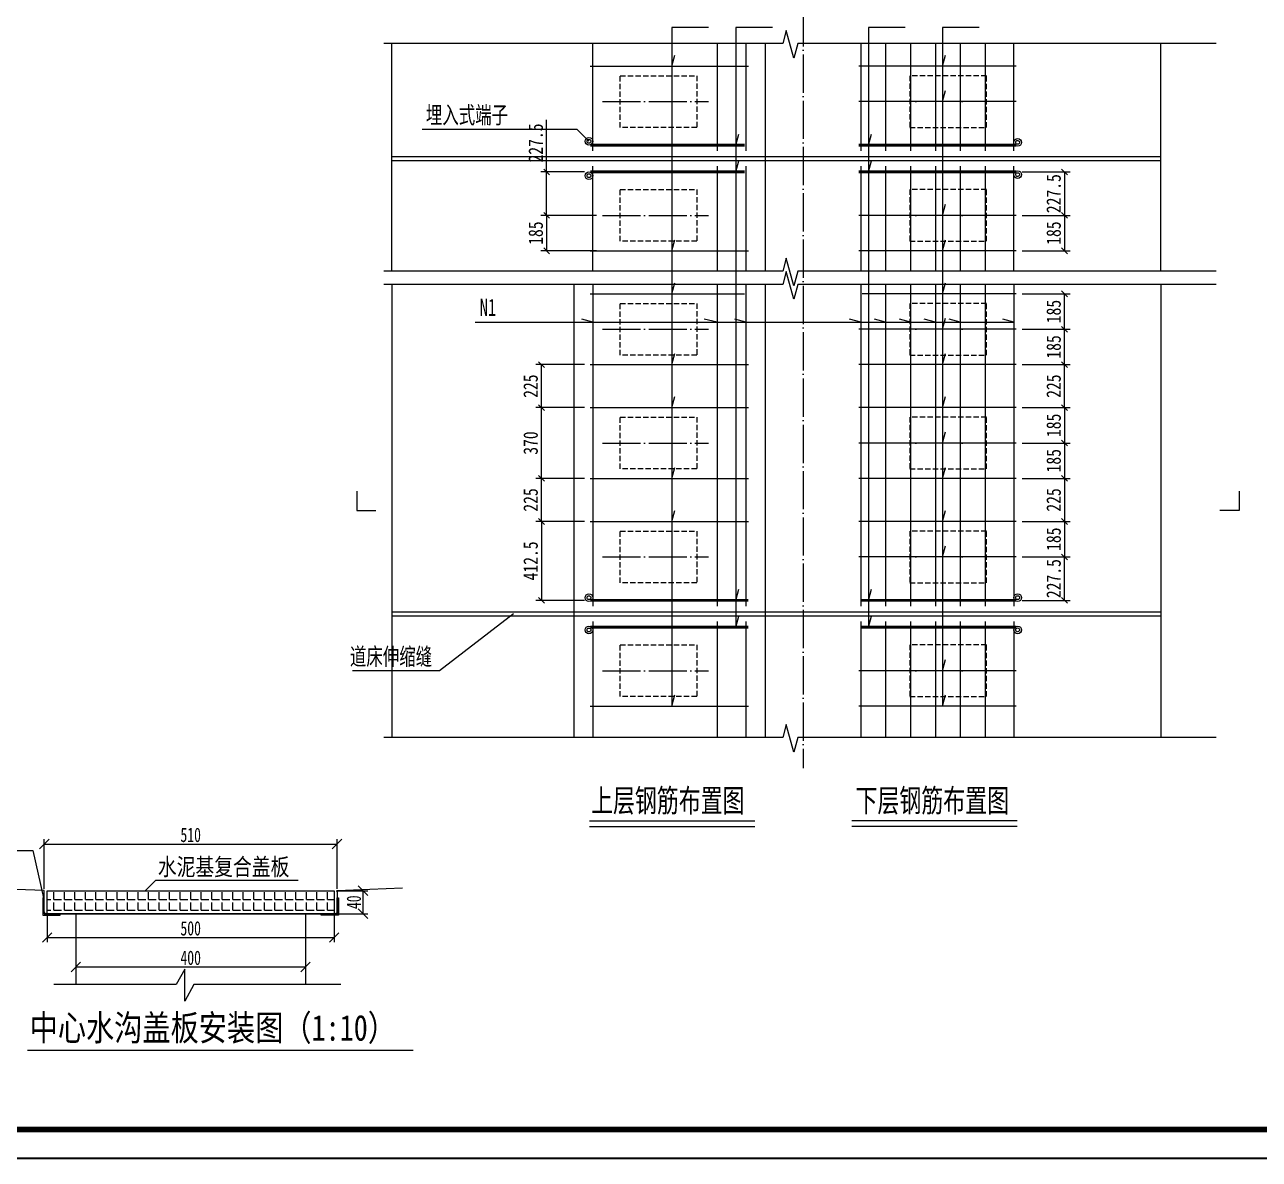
# Model space of a CAD drawing. Header units: inches. Extents: x -74742 to 562475, y -20348 to -3846.
# Drawn here: x 548431 to 554882, y -20348 to -14417 of the extents above; entities that cross this region are included whole.
import ezdxf
from ezdxf.enums import TextEntityAlignment as Align

# ---------------------------------------------------------------- set-up
doc = ezdxf.new("R2010")
doc.units = ezdxf.units.IN
doc.header["$MEASUREMENT"] = 0
doc.header["$PDSIZE"] = -1
for name, pattern in [('CONTINOUS', [2.5, 1.25, 0.25, 0.25, 0.25, 0.25, 0.25]), ('DASHED', [0.5, 0.35, -0.15]), ('DOTE', [2.42, 2, -0.2, 0.02, -0.2])]:
    doc.linetypes.add(name, pattern=pattern)
doc.layers.get('DEFPOINTS').update_dxf_attribs({"color": 250})
for name, color, linetype in [('DOT', 6, 'DOTE'), ('GesoftDrawFrameFrameBlockLayer', 7, 'Continuous'), ('GesoftDrawFrameInLineLayer', 85, 'Continuous'), ('GesoftDrawFrameOutLineLayer', 180, 'Continuous'), ('GesoftDrawFrameTitleLayer', 7, 'Continuous'), ('Main', 4, 'Continuous'), ('S', 2, 'Continuous'), ('尺寸标注', 7, 'Continuous'), ('标注', 3, 'Continuous'), ('粗实线', 4, 'Continuous'), ('钢筋', 4, 'CONTINOUS')]:
    doc.layers.add(name, color=color, linetype=linetype)
doc.styles.add('HZ', font='SimSun.ttf', dxfattribs={"width": 0.7})
doc.styles.add('HZTXT', font='SimSun.ttf', dxfattribs={"width": 0.8})
doc.styles.add('宋体', font='SimSun.ttf', dxfattribs={"width": 0.8})
doc.styles.add('宋体样式', font='SimSun.ttf', dxfattribs={"width": 0.8})
doc.styles.add('条形码', font='BC_C39.FBC', dxfattribs={"height": 11})
doc.dimstyles.new('1比30', dxfattribs={"dimscale": 30, "dimtxt": 2.5, "dimasz": 1, "dimexe": 1, "dimexo": 1, "dimtad": 3, "dimdec": 0, "dimzin": 0, "dimdsep": 46, "dimtxsty": '宋体', "dimblk": 'OBLIQUE', "dimcen": 0.09, "dimadec": 0, "dimazin": 0, "dimtfac": 1, "dimtdec": 0, "dimtofl": 0, "dimtmove": 0, "dimatfit": 3, "dimfxl": 0, "dimtolj": 1, "dimtzin": 0, "dimarcsym": 0})
doc.dimstyles.new('尺寸标注', dxfattribs={"dimtxt": 75, "dimasz": 50, "dimexe": 25, "dimexo": 10, "dimgap": 10, "dimtad": 1, "dimdec": 0, "dimzin": 0, "dimdsep": 46, "dimtxsty": 'HZ', "dimblk": 'OBLIQUE', "dimcen": 0.09, "dimclrt": 7, "dimazin": 2, "dimtfac": 1, "dimtdec": 0, "dimtix": 1, "dimtmove": 1, "dimatfit": 3, "dimfxl": 0, "dimtolj": 1, "dimtzin": 0, "dimarcsym": 0})

# ---------------------------------------------------------------- blocks, each defined once
blk = doc.blocks.new('A$C414E03F8')
at = {"layer": 'S'}
for p, q in [((0, 50), (0, 47.4)), ((50, 50), (0, 50)), ((1.3, 46), (40.5, 46)), ((46, 40.5), (46, 1.3)), ((50, 0), (50, 50)), ((50, 50), (50, 50)), ((47.4, 0), (50, 0))]:
    blk.add_line(p, q, dxfattribs=at)
for centre, radius, start, end in [((1.3, 47.4), 1.32, 180, 270), ((40.5, 40.5), 5.56, 0, 90), ((47.4, 1.3), 1.32, 180, 270)]:
    blk.add_arc(centre, radius, start, end, dxfattribs=at)
blk = doc.blocks.new('_OBLIQUE')
at = {"color": 0, "linetype": 'ByBlock'}
blk.add_line((-0.5, -0.5), (0.5, 0.5), dxfattribs=at)
blk = doc.blocks.new('*D5')
at = {"layer": 'DEFPOINTS', "color": 0, "transparency": 16777216}
for p in [(550063.3, -18700.2), (548533.3, -18944.4), (550063.3, -18944.4)]:
    blk.add_point(p, dxfattribs=at)
at = {"layer": '尺寸标注', "color": 0, "lineweight": -2, "transparency": 16777216}
for p, q in [((548533.3, -18934.4), (548533.3, -18675.2)), ((548533.3, -18700.2), (550063.3, -18700.2)), ((550063.3, -18934.4), (550063.3, -18675.2))]:
    blk.add_line(p, q, dxfattribs=at)
at = {"layer": '尺寸标注', "color": 0, "lineweight": -2, "transparency": 16777216, "xscale": 50, "yscale": 50, "zscale": 50, "rotation": 180}
blk.add_blockref('_OBLIQUE', (548533.3, -18700.2), dxfattribs=at)
at = {"layer": '尺寸标注', "color": 0, "lineweight": -2, "transparency": 16777216, "xscale": 50, "yscale": 50, "zscale": 50}
blk.add_blockref('_OBLIQUE', (550063.3, -18700.2), dxfattribs=at)
at = {"layer": '尺寸标注', "color": 7, "transparency": 16777216, "insert": (549298.3, -18652.7), "char_height": 75, "attachment_point": 5, "style": 'HZ'}
blk.add_mtext('\\A1;510', dxfattribs=at)
blk = doc.blocks.new('*D17')
at = {"layer": 'DEFPOINTS', "color": 0, "transparency": 16777216}
for p in [(550048.3, -18944.4), (550048.3, -19064.4), (550198.5, -19064.4)]:
    blk.add_point(p, dxfattribs=at)
at = {"layer": '尺寸标注', "color": 0, "lineweight": -2, "transparency": 16777216}
for p, q in [((550058.3, -18944.4), (550223.5, -18944.4)), ((550198.5, -18944.4), (550198.5, -19064.4)), ((550058.3, -19064.4), (550223.5, -19064.4))]:
    blk.add_line(p, q, dxfattribs=at)
at = {"layer": '尺寸标注', "color": 0, "lineweight": -2, "transparency": 16777216, "xscale": 50, "yscale": 50, "zscale": 50}
for p, rotation in [((550198.5, -18944.4), 90), ((550198.5, -19064.4), 270)]:
    blk.add_blockref('_OBLIQUE', p, dxfattribs=dict(at, rotation=rotation))
at = {"layer": '尺寸标注', "color": 7, "transparency": 16777216, "insert": (550151, -19004.4), "char_height": 75, "attachment_point": 5, "rotation": 90, "style": 'HZ'}
blk.add_mtext('\\A1;40', dxfattribs=at)
blk = doc.blocks.new('*D18')
at = {"layer": 'DEFPOINTS', "color": 0, "transparency": 16777216}
for p in [(548698.3, -19064.4), (549898.3, -19064.4), (549898.3, -19342.7)]:
    blk.add_point(p, dxfattribs=at)
at = {"layer": '尺寸标注', "color": 0, "lineweight": -2, "transparency": 16777216}
for p, q in [((548698.3, -19074.4), (548698.3, -19367.7)), ((549898.3, -19074.4), (549898.3, -19367.7)), ((548698.3, -19342.7), (549898.3, -19342.7))]:
    blk.add_line(p, q, dxfattribs=at)
at = {"layer": '尺寸标注', "color": 0, "lineweight": -2, "transparency": 16777216, "xscale": 50, "yscale": 50, "zscale": 50, "rotation": 180}
blk.add_blockref('_OBLIQUE', (548698.3, -19342.7), dxfattribs=at)
at = {"layer": '尺寸标注', "color": 0, "lineweight": -2, "transparency": 16777216, "xscale": 50, "yscale": 50, "zscale": 50}
blk.add_blockref('_OBLIQUE', (549898.3, -19342.7), dxfattribs=at)
at = {"layer": '尺寸标注', "color": 7, "transparency": 16777216, "insert": (549298.3, -19295.2), "char_height": 75, "attachment_point": 5, "style": 'HZ'}
blk.add_mtext('\\A1;400', dxfattribs=at)
blk = doc.blocks.new('*D6')
at = {"layer": 'DEFPOINTS', "color": 0, "transparency": 16777216}
for p in [(548548.3, -19064.4), (550048.3, -19064.4), (550048.3, -19188.6)]:
    blk.add_point(p, dxfattribs=at)
at = {"layer": '尺寸标注', "color": 0, "lineweight": -2, "transparency": 16777216}
for p, q in [((548548.3, -19074.4), (548548.3, -19213.6)), ((550048.3, -19074.4), (550048.3, -19213.6)), ((548548.3, -19188.6), (550048.3, -19188.6))]:
    blk.add_line(p, q, dxfattribs=at)
at = {"layer": '尺寸标注', "color": 0, "lineweight": -2, "transparency": 16777216, "xscale": 50, "yscale": 50, "zscale": 50, "rotation": 180}
blk.add_blockref('_OBLIQUE', (548548.3, -19188.6), dxfattribs=at)
at = {"layer": '尺寸标注', "color": 0, "lineweight": -2, "transparency": 16777216, "xscale": 50, "yscale": 50, "zscale": 50}
blk.add_blockref('_OBLIQUE', (550048.3, -19188.6), dxfattribs=at)
at = {"layer": '尺寸标注', "color": 7, "transparency": 16777216, "insert": (549298.3, -19141.1), "char_height": 75, "attachment_point": 5, "style": 'HZ'}
blk.add_mtext('\\A1;500', dxfattribs=at)
blk = doc.blocks.new('*D115')
at = {"layer": 'DEFPOINTS', "color": 0, "transparency": 16777216}
for p in [(551131.3, -16788.9), (551386.6, -16788.9), (551386.6, -17013.9)]:
    blk.add_point(p, dxfattribs=at)
at = {"layer": '标注', "color": 0, "lineweight": -2, "transparency": 16777216}
for p, q in [((551356.6, -16788.9), (551101.3, -16788.9)), ((551131.3, -17013.9), (551131.3, -16788.9)), ((551356.6, -17013.9), (551101.3, -17013.9))]:
    blk.add_line(p, q, dxfattribs=at)
at = {"layer": '标注', "color": 0, "lineweight": -2, "transparency": 16777216, "xscale": 30, "yscale": 30, "zscale": 30}
for p, rotation in [((551131.3, -16788.9), 90), ((551131.3, -17013.9), 270)]:
    blk.add_blockref('_OBLIQUE', p, dxfattribs=dict(at, rotation=rotation))
at = {"layer": '标注', "color": 0, "transparency": 16777216, "insert": (551075, -16901.4), "char_height": 75, "attachment_point": 5, "rotation": 90, "style": '宋体'}
blk.add_mtext('\\A1;225', dxfattribs=at)
blk = doc.blocks.new('*D116')
at = {"layer": 'DEFPOINTS', "color": 0, "transparency": 16777216}
for p in [(551131.3, -16418.9), (551386.6, -16418.9), (551386.6, -16788.9)]:
    blk.add_point(p, dxfattribs=at)
at = {"layer": '标注', "color": 0, "lineweight": -2, "transparency": 16777216}
for p, q in [((551356.6, -16418.9), (551101.3, -16418.9)), ((551131.3, -16788.9), (551131.3, -16418.9)), ((551356.6, -16788.9), (551101.3, -16788.9))]:
    blk.add_line(p, q, dxfattribs=at)
at = {"layer": '标注', "color": 0, "lineweight": -2, "transparency": 16777216, "xscale": 30, "yscale": 30, "zscale": 30}
for p, rotation in [((551131.3, -16418.9), 90), ((551131.3, -16788.9), 270)]:
    blk.add_blockref('_OBLIQUE', p, dxfattribs=dict(at, rotation=rotation))
at = {"layer": '标注', "color": 0, "transparency": 16777216, "insert": (551075, -16603.9), "char_height": 75, "attachment_point": 5, "rotation": 90, "style": '宋体'}
blk.add_mtext('\\A1;370', dxfattribs=at)
blk = doc.blocks.new('*D117')
at = {"layer": 'DEFPOINTS', "color": 0, "transparency": 16777216}
for p in [(551131.3, -16193.9), (551386.6, -16193.9), (551386.6, -16418.9)]:
    blk.add_point(p, dxfattribs=at)
at = {"layer": '标注', "color": 0, "lineweight": -2, "transparency": 16777216}
for p, q in [((551356.6, -16193.9), (551101.3, -16193.9)), ((551131.3, -16418.9), (551131.3, -16193.9)), ((551356.6, -16418.9), (551101.3, -16418.9))]:
    blk.add_line(p, q, dxfattribs=at)
at = {"layer": '标注', "color": 0, "lineweight": -2, "transparency": 16777216, "xscale": 30, "yscale": 30, "zscale": 30}
for p, rotation in [((551131.3, -16193.9), 90), ((551131.3, -16418.9), 270)]:
    blk.add_blockref('_OBLIQUE', p, dxfattribs=dict(at, rotation=rotation))
at = {"layer": '标注', "color": 0, "transparency": 16777216, "insert": (551075, -16306.4), "char_height": 75, "attachment_point": 5, "rotation": 90, "style": '宋体'}
blk.add_mtext('\\A1;225', dxfattribs=at)
blk = doc.blocks.new('*D103')
at = {"layer": 'DEFPOINTS', "color": 0, "transparency": 16777216}
for p in [(551158, -15186.4), (551386.7, -15186.4), (551449.6, -15413.9)]:
    blk.add_point(p, dxfattribs=at)
at = {"layer": '标注', "color": 0, "lineweight": -2, "transparency": 16777216}
for p, q in [((551158, -15186.4), (551158, -14914.1)), ((551356.7, -15186.4), (551128, -15186.4)), ((551158, -15413.9), (551158, -15186.4)), ((551419.6, -15413.9), (551128, -15413.9))]:
    blk.add_line(p, q, dxfattribs=at)
at = {"layer": '标注', "color": 0, "lineweight": -2, "transparency": 16777216, "xscale": 30, "yscale": 30, "zscale": 30}
for p, rotation in [((551158, -15186.4), 90), ((551158, -15413.9), 270)]:
    blk.add_blockref('_OBLIQUE', p, dxfattribs=dict(at, rotation=rotation))
at = {"layer": '标注', "color": 0, "transparency": 16777216, "insert": (551101.7, -15035.2), "char_height": 75, "attachment_point": 5, "rotation": 90, "style": '宋体'}
blk.add_mtext('\\A1;227.5', dxfattribs=at)
blk = doc.blocks.new('*D118')
at = {"layer": 'DEFPOINTS', "color": 0, "transparency": 16777216}
for p in [(551386.6, -17013.9), (551131.3, -17426.4), (551386.7, -17426.4)]:
    blk.add_point(p, dxfattribs=at)
at = {"layer": '标注', "color": 0, "lineweight": -2, "transparency": 16777216}
for p, q in [((551356.6, -17013.9), (551101.3, -17013.9)), ((551131.3, -17013.9), (551131.3, -17426.4)), ((551356.7, -17426.4), (551101.3, -17426.4))]:
    blk.add_line(p, q, dxfattribs=at)
at = {"layer": '标注', "color": 0, "lineweight": -2, "transparency": 16777216, "xscale": 30, "yscale": 30, "zscale": 30}
for p, rotation in [((551131.3, -17013.9), 90), ((551131.3, -17426.4), 270)]:
    blk.add_blockref('_OBLIQUE', p, dxfattribs=dict(at, rotation=rotation))
at = {"layer": '标注', "color": 0, "transparency": 16777216, "insert": (551075, -17220.1), "char_height": 75, "attachment_point": 5, "rotation": 90, "style": '宋体'}
blk.add_mtext('\\A1;412.5', dxfattribs=at)
blk = doc.blocks.new('*D104')
at = {"layer": 'DEFPOINTS', "color": 0, "transparency": 16777216}
for p in [(551449.6, -15413.9), (551158, -15598.9), (551449.6, -15598.9)]:
    blk.add_point(p, dxfattribs=at)
at = {"layer": '标注', "color": 0, "lineweight": -2, "transparency": 16777216}
for p, q in [((551419.6, -15413.9), (551128, -15413.9)), ((551158, -15413.9), (551158, -15598.9)), ((551419.6, -15598.9), (551128, -15598.9))]:
    blk.add_line(p, q, dxfattribs=at)
at = {"layer": '标注', "color": 0, "lineweight": -2, "transparency": 16777216, "xscale": 30, "yscale": 30, "zscale": 30}
for p, rotation in [((551158, -15413.9), 90), ((551158, -15598.9), 270)]:
    blk.add_blockref('_OBLIQUE', p, dxfattribs=dict(at, rotation=rotation))
at = {"layer": '标注', "color": 0, "transparency": 16777216, "insert": (551101.7, -15506.4), "char_height": 75, "attachment_point": 5, "rotation": 90, "style": '宋体'}
blk.add_mtext('\\A1;185', dxfattribs=at)
blk = doc.blocks.new('*D105')
at = {"layer": 'DEFPOINTS', "color": 0, "transparency": 16777216}
for p in [(553612.5, -15186.4), (553612.5, -15413.9), (553864.4, -15413.9)]:
    blk.add_point(p, dxfattribs=at)
at = {"layer": '标注', "color": 0, "lineweight": -2, "transparency": 16777216}
for p, q in [((553642.5, -15186.4), (553894.4, -15186.4)), ((553864.4, -15186.4), (553864.4, -15413.9)), ((553642.5, -15413.9), (553894.4, -15413.9))]:
    blk.add_line(p, q, dxfattribs=at)
at = {"layer": '标注', "color": 0, "lineweight": -2, "transparency": 16777216, "xscale": 30, "yscale": 30, "zscale": 30}
for p, rotation in [((553864.4, -15186.4), 90), ((553864.4, -15413.9), 270)]:
    blk.add_blockref('_OBLIQUE', p, dxfattribs=dict(at, rotation=rotation))
at = {"layer": '标注', "color": 0, "transparency": 16777216, "insert": (553808.1, -15300.1), "char_height": 75, "width": 173.274, "attachment_point": 5, "rotation": 90, "style": '宋体'}
blk.add_mtext('\\A1;227.5', dxfattribs=at)
blk = doc.blocks.new('*D106')
at = {"layer": 'DEFPOINTS', "color": 0, "transparency": 16777216}
for p in [(553612.5, -15413.9), (553612.6, -15598.9), (553864.4, -15598.9)]:
    blk.add_point(p, dxfattribs=at)
at = {"layer": '标注', "color": 0, "lineweight": -2, "transparency": 16777216}
for p, q in [((553642.5, -15413.9), (553894.4, -15413.9)), ((553864.4, -15413.9), (553864.4, -15598.9)), ((553642.6, -15598.9), (553894.4, -15598.9))]:
    blk.add_line(p, q, dxfattribs=at)
at = {"layer": '标注', "color": 0, "lineweight": -2, "transparency": 16777216, "xscale": 30, "yscale": 30, "zscale": 30}
for p, rotation in [((553864.4, -15413.9), 90), ((553864.4, -15598.9), 270)]:
    blk.add_blockref('_OBLIQUE', p, dxfattribs=dict(at, rotation=rotation))
at = {"layer": '标注', "color": 0, "transparency": 16777216, "insert": (553808.1, -15506.4), "char_height": 75, "attachment_point": 5, "rotation": 90, "style": '宋体'}
blk.add_mtext('\\A1;185', dxfattribs=at)
blk = doc.blocks.new('*D107')
at = {"layer": 'DEFPOINTS', "color": 0, "transparency": 16777216}
for p in [(553612.5, -17198.9), (553864.4, -17198.9), (553612.5, -17426.4)]:
    blk.add_point(p, dxfattribs=at)
at = {"layer": '标注', "color": 0, "lineweight": -2, "transparency": 16777216}
for p, q in [((553642.5, -17198.9), (553894.4, -17198.9)), ((553864.4, -17426.4), (553864.4, -17198.9)), ((553642.5, -17426.4), (553894.4, -17426.4))]:
    blk.add_line(p, q, dxfattribs=at)
at = {"layer": '标注', "color": 0, "lineweight": -2, "transparency": 16777216, "xscale": 30, "yscale": 30, "zscale": 30}
for p, rotation in [((553864.4, -17198.9), 90), ((553864.4, -17426.4), 270)]:
    blk.add_blockref('_OBLIQUE', p, dxfattribs=dict(at, rotation=rotation))
at = {"layer": '标注', "color": 0, "transparency": 16777216, "insert": (553808.1, -17312.6), "char_height": 75, "attachment_point": 5, "rotation": 90, "style": '宋体'}
blk.add_mtext('\\A1;227.5', dxfattribs=at)
blk = doc.blocks.new('*D108')
at = {"layer": 'DEFPOINTS', "color": 0, "transparency": 16777216}
for p in [(553612.6, -16193.9), (553864.4, -16193.9), (553612.6, -16418.9)]:
    blk.add_point(p, dxfattribs=at)
at = {"layer": '标注', "color": 0, "lineweight": -2, "transparency": 16777216}
for p, q in [((553642.6, -16193.9), (553894.4, -16193.9)), ((553864.4, -16418.9), (553864.4, -16193.9)), ((553642.6, -16418.9), (553894.4, -16418.9))]:
    blk.add_line(p, q, dxfattribs=at)
at = {"layer": '标注', "color": 0, "lineweight": -2, "transparency": 16777216, "xscale": 30, "yscale": 30, "zscale": 30}
for p, rotation in [((553864.4, -16193.9), 90), ((553864.4, -16418.9), 270)]:
    blk.add_blockref('_OBLIQUE', p, dxfattribs=dict(at, rotation=rotation))
at = {"layer": '标注', "color": 0, "transparency": 16777216, "insert": (553808.1, -16306.4), "char_height": 75, "attachment_point": 5, "rotation": 90, "style": '宋体'}
blk.add_mtext('\\A1;225', dxfattribs=at)
blk = doc.blocks.new('*D109')
at = {"layer": 'DEFPOINTS', "color": 0, "transparency": 16777216}
for p in [(553612.6, -16008.9), (553864.4, -16008.9), (553612.6, -16193.9)]:
    blk.add_point(p, dxfattribs=at)
at = {"layer": '标注', "color": 0, "lineweight": -2, "transparency": 16777216}
for p, q in [((553642.6, -16008.9), (553894.4, -16008.9)), ((553864.4, -16193.9), (553864.4, -16008.9)), ((553642.6, -16193.9), (553894.4, -16193.9))]:
    blk.add_line(p, q, dxfattribs=at)
at = {"layer": '标注', "color": 0, "lineweight": -2, "transparency": 16777216, "xscale": 30, "yscale": 30, "zscale": 30}
for p, rotation in [((553864.4, -16008.9), 90), ((553864.4, -16193.9), 270)]:
    blk.add_blockref('_OBLIQUE', p, dxfattribs=dict(at, rotation=rotation))
at = {"layer": '标注', "color": 0, "transparency": 16777216, "insert": (553808.1, -16101.4), "char_height": 75, "attachment_point": 5, "rotation": 90, "style": '宋体'}
blk.add_mtext('\\A1;185', dxfattribs=at)
blk = doc.blocks.new('*D110')
at = {"layer": 'DEFPOINTS', "color": 0, "transparency": 16777216}
for p in [(553612.6, -15823.9), (553864.4, -15823.9), (553612.6, -16008.9)]:
    blk.add_point(p, dxfattribs=at)
at = {"layer": '标注', "color": 0, "lineweight": -2, "transparency": 16777216}
for p, q in [((553642.6, -15823.9), (553894.4, -15823.9)), ((553864.4, -16008.9), (553864.4, -15823.9)), ((553642.6, -16008.9), (553894.4, -16008.9))]:
    blk.add_line(p, q, dxfattribs=at)
at = {"layer": '标注', "color": 0, "lineweight": -2, "transparency": 16777216, "xscale": 30, "yscale": 30, "zscale": 30}
for p, rotation in [((553864.4, -15823.9), 90), ((553864.4, -16008.9), 270)]:
    blk.add_blockref('_OBLIQUE', p, dxfattribs=dict(at, rotation=rotation))
at = {"layer": '标注', "color": 0, "transparency": 16777216, "insert": (553808.1, -15916.4), "char_height": 75, "attachment_point": 5, "rotation": 90, "style": '宋体'}
blk.add_mtext('\\A1;185', dxfattribs=at)
blk = doc.blocks.new('*D111')
at = {"layer": 'DEFPOINTS', "color": 0, "transparency": 16777216}
for p in [(553612.6, -16418.9), (553612.6, -16603.9), (553864.4, -16603.9)]:
    blk.add_point(p, dxfattribs=at)
at = {"layer": '标注', "color": 0, "lineweight": -2, "transparency": 16777216}
for p, q in [((553642.6, -16418.9), (553894.4, -16418.9)), ((553864.4, -16418.9), (553864.4, -16603.9)), ((553642.6, -16603.9), (553894.4, -16603.9))]:
    blk.add_line(p, q, dxfattribs=at)
at = {"layer": '标注', "color": 0, "lineweight": -2, "transparency": 16777216, "xscale": 30, "yscale": 30, "zscale": 30}
for p, rotation in [((553864.4, -16418.9), 90), ((553864.4, -16603.9), 270)]:
    blk.add_blockref('_OBLIQUE', p, dxfattribs=dict(at, rotation=rotation))
at = {"layer": '标注', "color": 0, "transparency": 16777216, "insert": (553808.1, -16511.4), "char_height": 75, "attachment_point": 5, "rotation": 90, "style": '宋体'}
blk.add_mtext('\\A1;185', dxfattribs=at)
blk = doc.blocks.new('*D112')
at = {"layer": 'DEFPOINTS', "color": 0, "transparency": 16777216}
for p in [(553612.6, -16603.9), (553612.6, -16788.9), (553864.4, -16788.9)]:
    blk.add_point(p, dxfattribs=at)
at = {"layer": '标注', "color": 0, "lineweight": -2, "transparency": 16777216}
for p, q in [((553642.6, -16603.9), (553894.4, -16603.9)), ((553864.4, -16603.9), (553864.4, -16788.9)), ((553642.6, -16788.9), (553894.4, -16788.9))]:
    blk.add_line(p, q, dxfattribs=at)
at = {"layer": '标注', "color": 0, "lineweight": -2, "transparency": 16777216, "xscale": 30, "yscale": 30, "zscale": 30}
for p, rotation in [((553864.4, -16603.9), 90), ((553864.4, -16788.9), 270)]:
    blk.add_blockref('_OBLIQUE', p, dxfattribs=dict(at, rotation=rotation))
at = {"layer": '标注', "color": 0, "transparency": 16777216, "insert": (553808.1, -16696.4), "char_height": 75, "attachment_point": 5, "rotation": 90, "style": '宋体'}
blk.add_mtext('\\A1;185', dxfattribs=at)
blk = doc.blocks.new('*D113')
at = {"layer": 'DEFPOINTS', "color": 0, "transparency": 16777216}
for p in [(553612.6, -16788.9), (553612.6, -17013.9), (553864.4, -17013.9)]:
    blk.add_point(p, dxfattribs=at)
at = {"layer": '标注', "color": 0, "lineweight": -2, "transparency": 16777216}
for p, q in [((553642.6, -16788.9), (553894.4, -16788.9)), ((553864.4, -16788.9), (553864.4, -17013.9)), ((553642.6, -17013.9), (553894.4, -17013.9))]:
    blk.add_line(p, q, dxfattribs=at)
at = {"layer": '标注', "color": 0, "lineweight": -2, "transparency": 16777216, "xscale": 30, "yscale": 30, "zscale": 30}
for p, rotation in [((553864.4, -16788.9), 90), ((553864.4, -17013.9), 270)]:
    blk.add_blockref('_OBLIQUE', p, dxfattribs=dict(at, rotation=rotation))
at = {"layer": '标注', "color": 0, "transparency": 16777216, "insert": (553808.1, -16901.4), "char_height": 75, "attachment_point": 5, "rotation": 90, "style": '宋体'}
blk.add_mtext('\\A1;225', dxfattribs=at)
blk = doc.blocks.new('*D114')
at = {"layer": 'DEFPOINTS', "color": 0, "transparency": 16777216}
for p in [(553612.6, -17013.9), (553612.6, -17198.9), (553864.4, -17198.9)]:
    blk.add_point(p, dxfattribs=at)
at = {"layer": '标注', "color": 0, "lineweight": -2, "transparency": 16777216}
for p, q in [((553642.6, -17013.9), (553894.4, -17013.9)), ((553864.4, -17013.9), (553864.4, -17198.9)), ((553642.6, -17198.9), (553894.4, -17198.9))]:
    blk.add_line(p, q, dxfattribs=at)
at = {"layer": '标注', "color": 0, "lineweight": -2, "transparency": 16777216, "xscale": 30, "yscale": 30, "zscale": 30}
for p, rotation in [((553864.4, -17013.9), 90), ((553864.4, -17198.9), 270)]:
    blk.add_blockref('_OBLIQUE', p, dxfattribs=dict(at, rotation=rotation))
at = {"layer": '标注', "color": 0, "transparency": 16777216, "insert": (553808.1, -17106.4), "char_height": 75, "attachment_point": 5, "rotation": 90, "style": '宋体'}
blk.add_mtext('\\A1;185', dxfattribs=at)
blk = doc.blocks.new('*U131')
at = {"layer": '钢筋'}
for p, q in [((0, 1814), (0, 1252.8)), ((0, 1172.8), (0, 624.1)), ((0, 554.4), (0, -1127.2)), ((0, -1207.2), (0, -1814))]:
    blk.add_line(p, q, dxfattribs=at)
blk = doc.blocks.new('*U132')
at = {"layer": '尺寸标注', "color": 0, "linetype": 'ByBlock', "lineweight": -2, "transparency": 16777216}
for p in [(0, 0), (130, 0), (260, 0), (390, 0), (520, 0)]:
    blk.add_blockref('*U131', p, dxfattribs=at)
blk = doc.blocks.new('1.75_cc4a936f11f0dce201581042e7c3c253')
at = {"layer": 'GesoftDrawFrameInLineLayer', "color": 0, "const_width": 1}
blk.add_lwpolyline([(0, 0), (0, 287), (-1125, 287), (-1125, 0), (0, 0)], dxfattribs=at)
at = {"layer": 'GesoftDrawFrameOutLineLayer', "color": 0, "const_width": 0.35}
blk.add_lwpolyline([(5, -5), (5, 292), (-1150, 292), (-1150, -5), (5, -5)], dxfattribs=at)
blk = doc.blocks.new('GESOFT00000000NEW_049a35bf7f0736cc4250df00ece10f93_cc4a936f11f0dce201581042e7c3c253_2e1cf7a908f61d0b50dc33cccab90907')
at = {"layer": 'GesoftDrawFrameFrameBlockLayer'}
blk.add_blockref('1.75_cc4a936f11f0dce201581042e7c3c253', (0, 0), dxfattribs=at)
at = {"layer": 'GesoftDrawFrameTitleLayer', "color": 7, "style": '条形码', "width": 2}
blk.add_attdef('BARCODE', (-2.8, 60.5), '', height=6, rotation=90, dxfattribs=at)
at = {"layer": 'GesoftDrawFrameTitleLayer', "style": '宋体样式'}
for tag, height, width, p in [('GCMC0', 3.6, 0.8, (-40, 43.4)), ('SHEJI', 2.5, 0.8, (-154, 35.2)), ('SHEJI2', 2.5, 0.8, (-137.76, 35.27)), ('SJJD', 2.5, 0.8, (-14, 34.4)), ('JIAOHE2', 2.5, 0.8, (-137.61, 28.83)), ('JIAOHE', 2.5, 0.8, (-154, 28.8)), ('VERSION0', 2.5, 0.8, (-14, 26.4)), ('ZTSD', 2.5, 0.8, (-190, 24)), ('CEMING', 4, 0.7, (-84, 22.59)), ('ZYFZR1', 2.5, 0.8, (-154, 22.4)), ('ZYFZR2', 2.5, 0.8, (-137.76, 22.24)), ('BILI', 2.5, 0.8, (-14, 18.4)), ('XMFZR1', 2.5, 0.8, (-154, 16)), ('XMFZR2', 2.5, 0.8, (-137.98, 16.22)), ('DOCNAME0', 3.5, 0.9, (-84, 13.27)), ('SENHE', 2.5, 0.8, (-154, 9.6)), ('SENHE2', 2.5, 0.8, (-137.41, 9.52)), ('DOCNAME2', 3.5, 0.9, (-84, 9.42)), ('RIQI', 2.5, 0.8, (-14, 10.4)), ('XTSD', 2.5, 0.8, (-190, 4.8)), ('SENDING', 2.5, 0.8, (-154, 3.2)), ('SENDING2', 2.5, 0.8, (-137.41, 3.81)), ('TUHAO', 2.5, 0.8, (-91.5, 3.2)), ('PROJECTNO', 2.5, 0.8, (-47.5, 3.2)), ('PAGENUMBER', 2.5, 0.8, (-31.78, 3.83)), ('PAGECOUNT', 2.5, 0.8, (-10.8, 3.83))]:
    blk.add_attdef(tag, text='', height=height, dxfattribs=dict(at, width=width)).set_placement(p, align=Align.MIDDLE_CENTER)
blk.add_attdef('PIANMING', text='', height=4, dxfattribs=at).set_placement((-84, 31.09), align=Align.MIDDLE_CENTER)

msp = doc.modelspace()

# ---------------------------------------------------------------- hatches: boundary and pattern name
at = {"layer": '尺寸标注'}
h = msp.add_hatch(dxfattribs=at)
h.set_pattern_fill('ANGLE', color=0, scale=200)
h.set_pattern_definition([(0, (620303.29, -16295.906), (0, 55), [40, -15]), (90, (620303.29, -16295.906), (-55, 3e-15), [40, -15])])
h.paths.add_polyline_path([(550048.29, -18944.39), (548548.29, -18944.39), (548548.29, -19064.39), (550048.29, -19064.39)])

# ---------------------------------------------------------------- linework, layer by layer
for p, q in [((550349.59, -15705.16), (550349.59, -14515.23)), ((552299.57, -14515.23), (552299.57, -15705.16)), ((554367.18, -15704.68), (554367.18, -14514.75)), ((550349.59, -15106.39), (554367.18, -15106.39)), ((550349.59, -15126.39), (554367.18, -15126.39)), ((550349.59, -15774.83), (550349.59, -18143.26)), ((551299.59, -15774.83), (551299.59, -18143.26)), ((552299.57, -15774.83), (552299.57, -18143.26)), ((554367.18, -15774.35), (554367.18, -18142.78)), ((550349.59, -17486.39), (554367.18, -17486.39)), ((550349.59, -17506.39), (554367.18, -17506.39))]:
    msp.add_line(p, q)
for points in [[(554656.48, -14514.75), (552470.48, -14514.75), (552449.72, -14592.23), (552410.78, -14446.92), (552392.48, -14515.23), (550307.58, -14515.23)], [(554656.48, -15704.68), (552470.48, -15704.68), (552449.72, -15782.16), (552410.78, -15636.86), (552392.48, -15705.16), (550307.58, -15705.16)], [(554656.48, -15774.35), (552470.48, -15774.35), (552449.72, -15851.83), (552410.78, -15706.53), (552392.48, -15774.83), (550307.58, -15774.83)], [(554656.48, -18142.78), (552470.48, -18142.78), (552449.72, -18220.26), (552410.78, -18074.95), (552392.48, -18143.26), (550307.58, -18143.26)]]:
    msp.add_lwpolyline(points)
at = {"linetype": 'DASHED', "ltscale": 80}
for points in [[(551542.62, -14953.89), (551542.62, -14683.89), (551942.62, -14683.89), (551942.62, -14953.89)], [(553456.56, -14953.89), (553456.56, -14683.89), (553056.56, -14683.89), (553056.56, -14953.89)], [(551542.62, -15548.89), (551542.62, -15278.89), (551942.62, -15278.89), (551942.62, -15548.89)], [(553456.56, -15548.89), (553456.56, -15278.89), (553056.56, -15278.89), (553056.56, -15548.89)], [(551542.62, -16143.89), (551542.62, -15873.89), (551942.62, -15873.89), (551942.62, -16143.89)], [(553456.56, -16143.89), (553456.56, -15873.89), (553056.56, -15873.89), (553056.56, -16143.89)], [(551542.62, -16738.89), (551542.62, -16468.89), (551942.62, -16468.89), (551942.62, -16738.89)], [(553456.56, -16738.89), (553456.56, -16468.89), (553056.56, -16468.89), (553056.56, -16738.89)], [(551542.62, -17333.89), (551542.62, -17063.89), (551942.62, -17063.89), (551942.62, -17333.89)], [(553456.56, -17333.89), (553456.56, -17063.89), (553056.56, -17063.89), (553056.56, -17333.89)], [(551542.62, -17928.89), (551542.62, -17658.89), (551942.62, -17658.89), (551942.62, -17928.89)], [(553456.56, -17928.89), (553456.56, -17658.89), (553056.56, -17658.89), (553056.56, -17928.89)]]:
    msp.add_lwpolyline(points, close=True, dxfattribs=at)
for centre, radius in [((551379.59, -15026.39), 20), ((551379.59, -15026.39), 10), ((553619.59, -15032.07), 20), ((553619.59, -15032.07), 10), ((551379.59, -15206.39), 20), ((551379.59, -15206.39), 10), ((553619.59, -15200.42), 20), ((553619.59, -15200.42), 10), ((551379.59, -17412.31), 20), ((551379.59, -17412.31), 10), ((553619.59, -17412.18), 20), ((553619.59, -17412.18), 10), ((551379.59, -17580.93), 20), ((551379.59, -17580.93), 10), ((553619.59, -17580.53), 20), ((553619.59, -17580.53), 10)]:
    msp.add_circle(centre, radius)
at = {"layer": 'DOT', "ltscale": 100}
for p, q in [((552499.59, -14330.22), (552499.59, -18303.1)), ((551449.59, -14818.89), (552004.92, -14818.89)), ((553549.59, -14818.89), (552994.25, -14818.89)), ((551449.59, -15413.89), (552004.92, -15413.89)), ((553549.59, -15413.89), (552994.25, -15413.89)), ((551449.59, -16008.89), (552004.92, -16008.89)), ((553549.59, -16008.89), (552994.25, -16008.89)), ((551449.59, -16603.89), (552004.92, -16603.89)), ((553549.59, -16603.89), (552994.25, -16603.89)), ((551449.59, -17198.89), (552004.92, -17198.89)), ((553549.59, -17198.89), (552994.25, -17198.89)), ((551449.59, -17793.89), (552004.92, -17793.89)), ((553549.59, -17793.89), (552994.25, -17793.89))]:
    msp.add_line(p, q, dxfattribs=at)
at = {"layer": 'Main'}
for p, q in [((548445.89, -19777.62), (550461.64, -19777.62)), ((548686.52, -19777.62), (549842.27, -19777.62))]:
    msp.add_line(p, q, dxfattribs=at)
at = {"layer": '尺寸标注', "color": 0}
for p, q in [((549115.05, -18890.06), (549060.72, -18944.39)), ((549860.8, -18890.06), (549115.05, -18890.06)), ((548533.29, -18943.76), (548191.69, -18929.49)), ((548533.29, -19064.39), (548533.29, -18943.76)), ((550063.29, -18943.76), (550404.89, -18929.49)), ((550063.29, -18943.76), (550063.29, -19064.39)), ((548533.29, -19064.39), (550063.29, -19064.39)), ((548698.29, -19064.39), (548698.29, -19434.17)), ((549898.29, -19064.39), (549898.29, -19434.17))]:
    msp.add_line(p, q, dxfattribs=at)
for points in [[(547702.86, -18733.24), (548473.24, -18733.24), (548528.53, -18981.53)], [(550082.19, -19434.17), (549314.73, -19434.17), (549268.46, -19520.89), (549268.46, -19354.69), (549222.57, -19434.17), (548583.03, -19434.17)]]:
    msp.add_lwpolyline(points, dxfattribs=at)
msp.add_lwpolyline([(548548.29, -18944.39), (550048.29, -18944.39), (550048.29, -19064.39), (548548.29, -19064.39)], close=True, dxfattribs=at)
at = {"layer": '标注'}
for p, q in [((551813.38, -14432.27), (551813.38, -17978.89)), ((552004.82, -14432.27), (551813.38, -14432.27)), ((552147.36, -14432.27), (552147.36, -17566.39)), ((552338.8, -14432.27), (552147.36, -14432.27)), ((552839.7, -14432.27), (552839.7, -17566.39)), ((553031.15, -14432.27), (552839.7, -14432.27)), ((553227.4, -14432.27), (553227.4, -17978.89)), ((553418.84, -14432.27), (553227.4, -14432.27)), ((551813.38, -14633.89), (551828.91, -14575.94)), ((553227.4, -14633.89), (553242.93, -14575.94)), ((553227.4, -14818.89), (553242.93, -14760.94)), ((551317.36, -14964.16), (550507.84, -14964.16)), ((551379.59, -15026.39), (551317.36, -14964.16)), ((552147.36, -15046.39), (552162.89, -14988.44)), ((552839.7, -15046.39), (552855.23, -14988.44)), ((552147.36, -15186.39), (552162.89, -15128.44)), ((552839.7, -15186.39), (552855.23, -15128.44)), ((553227.4, -15413.89), (553242.93, -15355.94)), ((553227.4, -15413.89), (553242.93, -15355.94)), ((551813.38, -15598.89), (551828.91, -15540.94)), ((553227.4, -15598.89), (553242.93, -15540.94)), ((551813.38, -15823.89), (551828.91, -15765.94)), ((553227.4, -15823.89), (553242.93, -15765.94)), ((550784.17, -15971.87), (553599.59, -15971.87)), ((551399.59, -15971.87), (551341.63, -15956.34)), ((552049.59, -15971.87), (551981.63, -15956.34)), ((552199.59, -15971.87), (552141.63, -15956.34)), ((552799.59, -15971.87), (552741.63, -15956.34)), ((552929.59, -15971.87), (552871.63, -15956.34)), ((553059.59, -15971.39), (553001.63, -15955.86)), ((553189.59, -15971.39), (553131.63, -15955.86)), ((553227.4, -16008.89), (553242.93, -15950.94)), ((553227.4, -16008.89), (553242.93, -15950.94)), ((553319.59, -15971.87), (553261.63, -15956.34)), ((553599.59, -15971.87), (553541.63, -15956.34)), ((551813.38, -16193.89), (551828.91, -16135.94)), ((553227.4, -16193.89), (553242.93, -16135.94)), ((551813.38, -16418.89), (551828.91, -16360.94)), ((553227.4, -16418.89), (553242.93, -16360.94)), ((553227.4, -16603.89), (553242.93, -16545.94)), ((553227.4, -16603.89), (553242.93, -16545.94)), ((551813.38, -16788.89), (551828.91, -16730.94)), ((553227.4, -16788.89), (553242.93, -16730.94)), ((551813.38, -17013.89), (551828.91, -16955.94)), ((553227.4, -17013.89), (553242.93, -16955.94)), ((553227.4, -17198.89), (553242.93, -17140.94)), ((553227.4, -17198.89), (553242.93, -17140.94)), ((552147.36, -17426.39), (552162.89, -17368.44)), ((552839.7, -17426.39), (552855.23, -17368.44)), ((550984.64, -17496.39), (550598.44, -17795.3)), ((552147.36, -17566.39), (552162.89, -17508.44)), ((552839.7, -17566.39), (552855.23, -17508.44)), ((553227.4, -17793.89), (553242.93, -17735.94)), ((553227.4, -17793.89), (553242.93, -17735.94)), ((550598.44, -17795.3), (550143.98, -17795.3)), ((551813.38, -17978.89), (551828.91, -17920.94)), ((553227.4, -17978.89), (553242.93, -17920.94)), ((551381.56, -18608.29), (552246.56, -18608.29)), ((553617.61, -18608.29), (552752.61, -18608.29))]:
    msp.add_line(p, q, dxfattribs=at)
at = {"layer": '标注', "color": 4}
for p, q in [((551381.56, -18578.29), (552246.56, -18578.29)), ((553617.61, -18578.29), (552752.61, -18578.29))]:
    msp.add_line(p, q, dxfattribs=at)
at = {"layer": '粗实线'}
for points in [[(550165.73, -16856.17), (550165.73, -16956.17), (550265.73, -16956.17)], [(554776.48, -16856.17), (554776.48, -16956.17), (554676.48, -16956.17)]]:
    msp.add_lwpolyline(points, dxfattribs=at)
at = {"layer": '钢筋'}
for p, q in [((551399.59, -15076.39), (551399.59, -14515.23)), ((552049.59, -14515.23), (552049.59, -15076.39)), ((552199.59, -14515.23), (552199.59, -15076.39)), ((552799.59, -14515.23), (552799.59, -15076.39)), ((553599.59, -15076.39), (553599.59, -14515.23)), ((551386.59, -14633.89), (552212.59, -14633.89)), ((553612.59, -14633.89), (552789.59, -14633.89)), ((553612.59, -14818.89), (552789.59, -14818.89)), ((551399.59, -15705.16), (551399.59, -15156.39)), ((552049.59, -15156.39), (552049.59, -15705.16)), ((552199.59, -15156.39), (552199.59, -15705.16)), ((552799.59, -15156.39), (552799.59, -15705.16)), ((553599.59, -15705.16), (553599.59, -15156.39)), ((553612.59, -15413.89), (552789.59, -15413.89)), ((551386.59, -15598.89), (552212.59, -15598.89)), ((553612.59, -15598.89), (552789.59, -15598.89)), ((551399.59, -15774.83), (551399.59, -17456.39)), ((552049.59, -15774.83), (552049.59, -17456.39)), ((552199.59, -15774.83), (552199.59, -17456.39)), ((552799.59, -15774.83), (552799.59, -17456.39)), ((553599.59, -15774.83), (553599.59, -17456.39)), ((551386.59, -15823.89), (552192.59, -15823.89)), ((553612.59, -15823.89), (552806.59, -15823.89)), ((553612.59, -16008.89), (552789.59, -16008.89)), ((551386.59, -16193.89), (552212.59, -16193.89)), ((553612.59, -16193.89), (552789.59, -16193.89)), ((551386.59, -16418.89), (552212.59, -16418.89)), ((553612.59, -16418.89), (552789.59, -16418.89)), ((553612.59, -16603.89), (552789.59, -16603.89)), ((551386.59, -16788.89), (552212.59, -16788.89)), ((553612.59, -16788.89), (552789.59, -16788.89)), ((551386.59, -17013.89), (552212.59, -17013.89)), ((553612.59, -17013.89), (552789.59, -17013.89)), ((553612.59, -17198.89), (552789.59, -17198.89)), ((551399.59, -17536.39), (551399.59, -18143.26)), ((552049.59, -17536.39), (552049.59, -18143.26)), ((552199.59, -17536.39), (552199.59, -18143.26)), ((552799.59, -17536.39), (552799.59, -18143.26)), ((553599.59, -17536.39), (553599.59, -18143.26)), ((553612.59, -17793.89), (552789.59, -17793.89)), ((551386.59, -17978.89), (552212.59, -17978.89)), ((553612.59, -17978.89), (552789.59, -17978.89))]:
    msp.add_line(p, q, dxfattribs=at)
at = {"layer": '钢筋', "const_width": 15}
for points in [[(551386.59, -15046.39), (552192.59, -15046.39)], [(553612.59, -15046.39), (552789.59, -15046.39)], [(551386.59, -15186.39), (552192.59, -15186.39)], [(553612.59, -15186.39), (552789.59, -15186.39)], [(551386.59, -17426.39), (552212.59, -17426.39)], [(553612.59, -17426.39), (552799.59, -17426.39)], [(551386.59, -17566.39), (552212.59, -17566.39)], [(553612.59, -17566.39), (552799.59, -17566.39)]]:
    msp.add_lwpolyline(points, dxfattribs=at)

# ---------------------------------------------------------------- block references
at = {"layer": 'S', "yscale": 1.8, "zscale": 1.8, "rotation": 180}
for p, xscale in [((548616.15, -18981.53), 1.8), ((549980.43, -18981.53), -1.8)]:
    msp.add_blockref('A$C414E03F8', p, dxfattribs=dict(at, xscale=xscale))
at = {"layer": '尺寸标注', "color": 0, "xscale": 30, "yscale": 30, "zscale": 30}
msp.add_blockref('GESOFT00000000NEW_049a35bf7f0736cc4250df00ece10f93_cc4a936f11f0dce201581042e7c3c253_2e1cf7a908f61d0b50dc33cccab90907', (562319.64, -20193.06), dxfattribs=at)
at = {"layer": '尺寸标注', "color": 0}
msp.add_blockref('*U132', (552929.59, -16328.76), dxfattribs=at)

# ---------------------------------------------------------------- texts
at = {"color": 7, "style": 'HZTXT', "width": 0.8}
for s, height, p in [('水泥基复合盖板', 90, (549126.72, -18864.1)), ('中心水沟盖板安装图（1:10）', 135, (548456.79, -19728.08))]:
    msp.add_text(s, height=height, dxfattribs=at).set_placement(p)
at = {"layer": '标注', "style": '宋体', "width": 0.7}
for s, height, p in [('埋入式端子', 90, (550527.19, -14933.74)), ('N1', 90, (550808.68, -15939.41)), ('道床伸缩缝', 90, (550130.45, -17764.88)), ('上层钢筋布置图', 120, (551390.5, -18532.66)), ('下层钢筋布置图', 120, (552772.43, -18532.66))]:
    msp.add_text(s, height=height, dxfattribs=at).set_placement(p)

# ---------------------------------------------------------------- dimensions: what is measured, and where the dimension line sits
at = {"layer": '尺寸标注', "color": 0}
for base, p1, p2, override, picture, middle in [((550063.29, -18700.25), (548533.29, -18944.39), (550063.29, -18944.39), {"dimlfac": 0.333333, "dimfxl": 2.5}, '*D5', (549298.29, -18652.75)), ((550048.29, -19188.64), (548548.29, -19064.39), (550048.29, -19064.39), {"dimlfac": 0.333333, "dimfxl": 2.5}, '*D6', (549298.29, -19141.14)), ((549898.29, -19342.74), (548698.29, -19064.39), (549898.29, -19064.39), {"dimscale": 1, "dimlfac": 0.333333, "dimfxl": 2.5}, '*D18', (549298.29, -19295.24))]:
    dim = msp.add_linear_dim(base=base, p1=p1, p2=p2, dimstyle='尺寸标注', override=override, dxfattribs=at)
    dim.commit()
    dim.dimension.update_dxf_attribs({"geometry": picture, "text_midpoint": middle})
dim = msp.add_linear_dim(base=(550198.54, -19064.39), p1=(550048.29, -18944.39), p2=(550048.29, -19064.39), angle=90, text='40', dimstyle='尺寸标注', override={"dimfxl": 2.5}, dxfattribs=at)
dim.commit()
dim.dimension.update_dxf_attribs({"geometry": '*D17', "text_midpoint": (550151.04, -19004.39)})
at = {"layer": '标注'}
for base, p1, p2, override, picture, middle in [((551157.96, -15186.39), (551449.59, -15413.89), (551386.68, -15186.39), {"dimdec": 1}, '*D103', (551101.71, -15035.24)), ((553864.36, -15823.89), (553612.59, -16008.89), (553612.59, -15823.89), {"dimtmove": 1}, '*D110', (553808.11, -15916.39)), ((553864.36, -16008.89), (553612.59, -16193.89), (553612.59, -16008.89), {"dimtmove": 1}, '*D109', (553808.11, -16101.39)), ((551131.27, -16193.89), (551386.59, -16418.89), (551386.59, -16193.89), {"dimtmove": 1}, '*D117', (551075.02, -16306.39)), ((551131.27, -16418.89), (551386.59, -16788.89), (551386.59, -16418.89), {"dimtmove": 1}, '*D116', (551075.02, -16603.89)), ((553864.36, -16788.89), (553612.59, -16603.89), (553612.59, -16788.89), {"dimtmove": 1}, '*D112', (553808.11, -16696.39)), ((551131.27, -16788.89), (551386.59, -17013.89), (551386.59, -16788.89), {"dimtmove": 1}, '*D115', (551075.02, -16901.39)), ((553864.36, -17013.89), (553612.59, -16788.89), (553612.59, -17013.89), {"dimtmove": 1}, '*D113', (553808.11, -16901.39)), ((551131.27, -17426.39), (551386.59, -17013.89), (551386.68, -17426.39), {"dimdec": 1}, '*D118', (551075.02, -17220.14)), ((553864.36, -17198.89), (553612.59, -17013.89), (553612.59, -17198.89), {"dimtmove": 1}, '*D114', (553808.11, -17106.39))]:
    dim = msp.add_linear_dim(base=base, p1=p1, p2=p2, angle=90, dimstyle='1比30', override=override, dxfattribs=at)
    dim.commit()
    dim.dimension.update_dxf_attribs({"geometry": picture, "text_midpoint": middle})
for base, p1, p2, picture, middle in [((553864.36, -15413.89), (553612.5, -15186.39), (553612.5, -15413.89), '*D105', (553864.36, -15300.14)), ((553864.36, -17198.89), (553612.5, -17426.39), (553612.5, -17198.89), '*D107', (553864.36, -17312.64))]:
    dim = msp.add_linear_dim(base=base, p1=p1, p2=p2, angle=90, text='227.5', dimstyle='1比30', override={"dimdec": 1}, dxfattribs=at)
    dim.commit()
    dim.dimension.update_dxf_attribs({"geometry": picture, "text_midpoint": middle, "dimtype": 160})
for base, p1, p2, picture, middle in [((551157.96, -15598.89), (551449.59, -15413.89), (551449.59, -15598.89), '*D104', (551101.71, -15506.39)), ((553864.36, -15598.89), (553612.5, -15413.89), (553612.59, -15598.89), '*D106', (553808.11, -15506.39)), ((553864.36, -16193.89), (553612.59, -16418.89), (553612.59, -16193.89), '*D108', (553808.11, -16306.39)), ((553864.36, -16603.89), (553612.59, -16418.89), (553612.59, -16603.89), '*D111', (553808.11, -16511.39))]:
    dim = msp.add_linear_dim(base=base, p1=p1, p2=p2, angle=90, dimstyle='1比30', dxfattribs=at)
    dim.commit()
    dim.dimension.update_dxf_attribs({"geometry": picture, "text_midpoint": middle})

doc.saveas('drawing.dxf')
